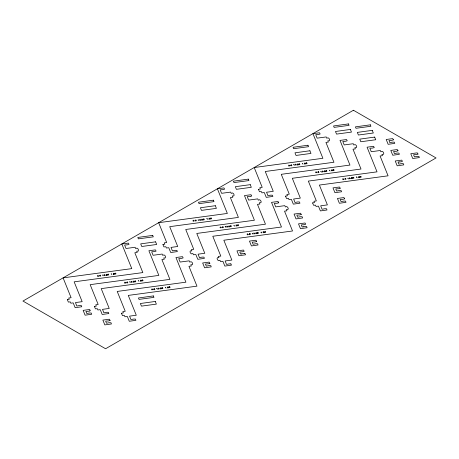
<?xml version="1.0" encoding="UTF-8"?>
<svg xmlns="http://www.w3.org/2000/svg" width="459" height="459" viewBox="0 0 459 459"><rect width="100%" height="100%" fill="white"/><g stroke="black" fill="none" stroke-linecap="round" stroke-linejoin="round"><path stroke-width="0.69" d="M106.798 274.545L106.448 274.878M114.05 273.547L113.694 273.903M133.873 281.304L133.569 281.614M141.114 280.329L140.758 280.684A1.279 0.734 0 0 0 140.448 280.977M160.925 288.109L160.604 288.418M168.178 287.11L167.851 287.443M202.379 219.345L202.046 219.677M209.608 218.392L209.258 218.725A1.279 0.734 0 0 0 208.954 219.018M229.431 226.149L229.081 226.482M236.683 225.151L236.322 225.507M256.506 232.897L256.202 233.218M263.747 231.933L263.42 232.265A1.279 0.734 0 0 0 263.082 232.587M297.92 164.184L297.593 164.517M305.155 163.232L304.805 163.565M324.972 170.989L324.622 171.322M332.23 169.991L331.868 170.346M352.047 177.748L351.72 178.081M359.294 176.772L358.932 177.128A1.279 0.734 0 0 0 358.628 177.421M106.109 274.413L106.775 274.367M113.356 273.438L114.016 273.392M133.173 281.195L133.839 281.149M140.42 280.219L141.079 280.174M201.679 219.236L202.344 219.19M160.237 287.977L160.902 287.931M208.925 218.26L209.585 218.214M167.483 287.001L168.143 286.955M228.743 226.017L229.408 225.971M235.989 225.042L236.649 224.996M297.225 164.075L297.885 164.029M255.806 232.799L256.472 232.753M304.466 163.1L305.132 163.054M263.053 231.824L263.713 231.778M324.289 170.857L324.949 170.811M331.53 169.882L332.196 169.836M351.353 177.639L352.013 177.593M358.594 176.663L359.259 176.617M291.522 164.787L290.799 165.188M299.492 163.714L298.763 164.115M306.738 162.738L306.01 163.14M297.243 164.999L298.476 164.833M304.489 164.024L305.723 163.857M318.586 171.568L317.863 171.97A0.643 0.367 0 0 1 318.787 171.999A0.643 0.367 0 0 1 318.609 172.538A0.643 0.367 0 0 1 317.697 172.377M326.556 170.496L325.827 170.897A0.643 0.367 0 0 1 326.756 170.926A0.643 0.367 0 0 1 326.579 171.465A0.643 0.367 0 0 1 325.666 171.305M333.802 169.52L333.073 169.922A0.643 0.367 0 0 1 334.003 169.95A0.643 0.367 0 0 1 333.825 170.49A0.643 0.367 0 0 1 332.913 170.329M324.306 171.781L325.54 171.62M331.553 170.805L332.786 170.645M399.078 161.924L398.028 162.067L398.865 164.138L399.915 163.995A3.924 2.266 0 0 1 402.595 163.639L403.386 163.656L403.794 164.873L397.184 165.819L395.233 160.989L401.768 160.122L402.445 161.338L401.757 161.562A3.924 2.266 0 0 1 399.078 161.924M345.65 178.35L344.927 178.752A0.643 0.367 0 0 1 345.851 178.781A0.643 0.367 0 0 1 345.673 179.32A0.643 0.367 0 0 1 344.761 179.159M353.619 177.277L352.891 177.679M360.866 176.302L360.137 176.704M351.37 178.568L352.604 178.402M358.617 177.587L359.85 177.426M250.981 196.148L251.67 195.924L251.021 194.708L244.458 195.574L254.418 220.228L185.729 229.477L193.738 249.306L191.346 249.633L191.868 250.924C188.299 249.564 190.514 255.583 192.918 253.511L193.44 254.802L195.827 254.481L197.777 259.312L204.387 258.365L203.962 257.138L203.188 257.126A3.924 2.266 0 0 0 200.514 257.488L199.458 257.631L198.064 254.183L204.789 253.276L196.773 233.447L265.468 224.199L257.459 204.364L259.846 204.043L259.324 202.752C263.082 203.957 260.431 198.024 258.279 200.164L257.757 198.873L248.646 200.101L247.252 196.653L248.302 196.509A3.924 2.266 0 0 0 250.981 196.148M278.045 202.93L278.733 202.706L278.056 201.49L271.521 202.356L281.482 227.01L212.792 236.259L220.802 256.093L218.409 256.415L218.937 257.706C215.311 256.409 217.652 262.382 219.981 260.293L220.504 261.584L222.89 261.263L224.841 266.094L231.451 265.147L231.026 263.919L230.252 263.908M195.982 219.947L195.253 220.349A0.643 0.367 0 0 1 196.182 220.377A0.643 0.367 0 0 1 196.004 220.917A0.643 0.367 0 0 1 195.092 220.756M203.951 218.874L203.222 219.276M211.192 217.899L210.469 218.3M201.702 220.165L202.935 219.999M208.943 219.19L210.176 219.023M223.045 226.729L222.317 227.13A0.643 0.367 0 0 1 223.246 227.159A0.643 0.367 0 0 1 223.068 227.698A0.643 0.367 0 0 1 222.156 227.538M231.015 225.656L230.286 226.058A0.643 0.367 0 0 1 231.216 226.086A0.643 0.367 0 0 1 231.038 226.626A0.643 0.367 0 0 1 230.125 226.465M238.255 224.68L237.532 225.082A0.643 0.367 0 0 1 238.456 225.111A0.643 0.367 0 0 1 238.278 225.65A0.643 0.367 0 0 1 237.366 225.489M228.766 226.947L229.999 226.78M236.006 225.971L237.24 225.805M250.109 233.511L249.38 233.912M258.078 232.438L257.35 232.839M265.319 231.462L264.596 231.864A0.643 0.367 0 0 1 265.52 231.893A0.643 0.367 0 0 1 265.342 232.432A0.643 0.367 0 0 1 264.43 232.271M303.187 226.866L302.142 227.004L301.305 224.939L302.355 224.795A3.924 2.266 0 0 0 305.028 224.434L305.723 224.21L305.04 222.994L298.505 223.86L300.456 228.685L307.071 227.744L306.641 226.517L305.872 226.505A3.924 2.266 0 0 0 303.192 226.866M255.829 233.729L257.063 233.562M263.07 232.753L264.304 232.587M241.652 253.919L240.602 254.062L239.764 251.991L240.814 251.853A3.924 2.266 0 0 0 243.494 251.486L244.182 251.262L243.505 250.046L236.97 250.912L238.921 255.743L245.531 254.797L245.146 253.615L244.331 253.557M100.412 275.125L99.683 275.526A0.643 0.367 0 0 1 100.613 275.555A0.643 0.367 0 0 1 100.435 276.094A0.643 0.367 0 0 1 99.523 275.934M108.381 274.052L107.653 274.453A0.643 0.367 0 0 1 108.582 274.482A0.643 0.367 0 0 1 108.404 275.021A0.643 0.367 0 0 1 107.492 274.861M115.628 273.076L114.899 273.478A0.643 0.367 0 0 1 115.829 273.507A0.643 0.367 0 0 1 115.645 274.046A0.643 0.367 0 0 1 114.733 273.885M106.132 275.337L107.366 275.171M113.373 274.362L114.607 274.195M127.476 281.906L126.747 282.308A0.643 0.367 0 0 1 127.677 282.337A0.643 0.367 0 0 1 127.499 282.876A0.643 0.367 0 0 1 126.586 282.715M135.445 280.833L134.716 281.235A0.643 0.367 0 0 1 135.646 281.264A0.643 0.367 0 0 1 135.468 281.803A0.643 0.367 0 0 1 134.556 281.642M142.692 279.858L141.963 280.26A0.643 0.367 0 0 1 142.892 280.288A0.643 0.367 0 0 1 142.709 280.828A0.643 0.367 0 0 1 141.802 280.667M133.196 282.119L134.43 281.952M140.443 281.143L141.67 280.977M154.54 288.688L153.811 289.09M162.509 287.615L161.78 288.017M169.755 286.64L169.027 287.041M160.26 288.9L161.493 288.74M167.506 287.925L168.734 287.764M89.666 310.938L90.354 310.714L89.677 309.498L83.142 310.364L85.087 315.19L91.702 314.249L91.312 313.067L90.503 313.009A3.924 2.266 0 0 0 87.824 313.371L86.774 313.508L85.936 311.443L86.986 311.3A3.924 2.266 0 0 0 89.666 310.938M356.763 176.95L357.108 177.794M348.41 178.964L348.071 178.121A1.457 0.843 0 0 1 347.675 178.339M330.044 171.012L329.7 170.169A1.457 0.843 0 0 1 329.304 170.387M321.346 172.182L321.007 171.339A1.457 0.843 0 0 1 320.611 171.557M302.98 164.23L302.636 163.387A1.457 0.843 0 0 1 302.24 163.605M293.944 164.557L294.282 165.401M261.223 232.111L261.561 232.954M252.869 234.124L252.53 233.281A1.457 0.843 0 0 1 252.129 233.499M234.497 226.172L234.159 225.329A1.457 0.843 0 0 1 233.763 225.547M225.467 226.499L225.805 227.343M207.095 218.547L207.434 219.391M198.741 220.561L198.403 219.718A1.457 0.843 0 0 1 198.001 219.936M165.992 288.132L165.653 287.288A1.457 0.843 0 0 1 165.257 287.506M156.961 288.459L157.299 289.302M138.928 281.35L138.589 280.506A1.457 0.843 0 0 1 138.193 280.724M130.236 282.52L129.897 281.677A1.457 0.843 0 0 1 129.501 281.895M111.864 274.568L111.526 273.725A1.457 0.843 0 0 1 111.13 273.943M103.172 275.739L102.833 274.895A1.457 0.843 0 0 1 102.437 275.113M241.652 253.925A3.924 2.266 0 0 1 244.331 253.563M331.564 170.639A1.279 0.734 0 0 1 331.909 170.375M324.318 171.614A1.279 0.734 0 0 1 324.662 171.35M225.449 226.517A1.457 0.843 0 0 1 225.065 226.717M236.018 225.805A1.279 0.734 0 0 1 236.362 225.535M228.777 226.78A1.279 0.734 0 0 1 229.121 226.511M133.208 281.952A1.279 0.734 0 0 1 133.552 281.688M356.746 176.962A1.457 0.843 0 0 1 356.368 177.168M360.114 176.692A0.643 0.367 0 0 1 361.067 176.732A0.643 0.367 0 0 1 360.889 177.272A0.643 0.367 0 0 1 359.976 177.111M351.382 178.396A1.279 0.734 0 0 1 351.726 178.132M352.873 177.667A0.643 0.367 0 0 1 353.82 177.708A0.643 0.367 0 0 1 353.642 178.247A0.643 0.367 0 0 1 352.73 178.086M290.776 165.177A0.643 0.367 0 0 1 291.723 165.217A0.643 0.367 0 0 1 291.545 165.756A0.643 0.367 0 0 1 290.633 165.596M293.926 164.569A1.457 0.843 0 0 1 293.548 164.775M304.501 163.857A1.279 0.734 0 0 1 304.845 163.593M305.987 163.123A0.643 0.367 0 0 1 306.939 163.169A0.643 0.367 0 0 1 306.761 163.708A0.643 0.367 0 0 1 305.849 163.547M297.254 164.833A1.279 0.734 0 0 1 297.598 164.569M298.74 164.104A0.643 0.367 0 0 1 299.693 164.144A0.643 0.367 0 0 1 299.515 164.683A0.643 0.367 0 0 1 298.602 164.523M278.045 202.93A3.924 2.266 0 0 1 275.366 203.285L274.316 203.435L275.71 206.883L284.821 205.655L285.343 206.946C287.655 204.846 290.042 210.865 286.387 209.533L286.909 210.824L284.523 211.146L292.532 230.98L223.837 240.229L231.852 260.058L225.134 260.964L226.522 264.413L227.572 264.269A3.924 2.266 0 0 1 230.252 263.914M249.357 233.901A0.643 0.367 0 0 1 250.31 233.941A0.643 0.367 0 0 1 250.132 234.486A0.643 0.367 0 0 1 249.22 234.319M261.205 232.128A1.457 0.843 0 0 1 260.827 232.329M255.841 233.562A1.279 0.734 0 0 1 256.185 233.292M257.327 232.828A0.643 0.367 0 0 1 258.279 232.868A0.643 0.367 0 0 1 258.101 233.407A0.643 0.367 0 0 1 257.189 233.247M207.078 218.564A1.457 0.843 0 0 1 206.699 218.765M210.446 218.289A0.643 0.367 0 0 1 211.392 218.329A0.643 0.367 0 0 1 211.215 218.868A0.643 0.367 0 0 1 210.302 218.708M201.713 219.993A1.279 0.734 0 0 1 202.058 219.729M203.199 219.264A0.643 0.367 0 0 1 204.152 219.304A0.643 0.367 0 0 1 203.974 219.844A0.643 0.367 0 0 1 203.062 219.683M153.788 289.078A0.643 0.367 0 0 1 154.74 289.118A0.643 0.367 0 0 1 154.563 289.658A0.643 0.367 0 0 1 153.65 289.497M156.944 288.47A1.457 0.843 0 0 1 156.565 288.677M167.512 287.759A1.279 0.734 0 0 1 167.862 287.495M169.004 287.03A0.643 0.367 0 0 1 169.956 287.07A0.643 0.367 0 0 1 169.773 287.609A0.643 0.367 0 0 1 168.866 287.449M160.271 288.734A1.279 0.734 0 0 1 160.616 288.47M161.757 288.005A0.643 0.367 0 0 1 162.71 288.045A0.643 0.367 0 0 1 162.532 288.585A0.643 0.367 0 0 1 161.62 288.424M113.384 274.195A1.279 0.734 0 0 1 113.734 273.931M106.144 275.171A1.279 0.734 0 0 1 106.488 274.907M67.358 299.704L68.357 302.079L70.284 301.902L70.806 303.198L73.193 302.877L75.144 307.702L81.759 306.761L81.346 305.545L80.555 305.522A3.924 2.266 0 0 0 77.881 305.883L76.825 306.021L75.437 302.573L82.155 301.666L74.146 281.837L142.835 272.589L134.826 252.76L137.212 252.439L136.69 251.148C140.46 252.335 137.786 246.408 135.646 248.56L135.124 247.263L126.013 248.491L124.618 245.043L125.668 244.905A3.924 2.266 0 0 0 128.348 244.538L129.036 244.32L128.388 243.104L121.824 243.964L131.785 268.624L63.095 277.873L71.105 297.702L68.718 298.023L69.24 299.32L67.364 299.687M94.422 306.486L95.42 308.861L97.348 308.689L97.87 309.98L100.257 309.659L102.208 314.484L108.823 313.543L108.393 312.315L107.618 312.304A3.924 2.266 0 0 0 104.945 312.665L103.889 312.803L102.5 309.355L109.219 308.454L101.21 288.619L169.899 279.37L161.889 259.542L164.276 259.22L163.754 257.929C167.518 259.14 164.827 253.167 162.71 255.342L162.188 254.051L153.077 255.273L151.682 251.825L152.732 251.687A3.924 2.266 0 0 0 155.412 251.32L156.1 251.102L155.423 249.88L148.888 250.746L158.848 275.406L90.159 284.655L98.169 304.483L95.782 304.805L96.304 306.101L94.428 306.469M110.08 320.416L109.374 319.212L102.868 320.084L104.818 324.909L111.428 323.968L111.015 322.752L110.229 322.729A3.924 2.266 0 0 0 107.549 323.09L106.499 323.228L105.662 321.157L106.712 321.019A3.924 2.266 0 0 0 109.391 320.652L110.074 320.468M121.486 313.267L122.484 315.643L124.412 315.471L124.934 316.762L127.321 316.44L129.272 321.266L135.887 320.325L135.474 319.108L134.682 319.085A3.924 2.266 0 0 0 132.008 319.447L130.953 319.584L129.564 316.136L136.283 315.235L128.273 295.407L196.963 286.152L188.953 266.323L191.34 266.002L190.818 264.711C194.547 265.945 191.977 259.989 189.774 262.123L189.251 260.832L180.14 262.055L178.746 258.606L179.796 258.469A3.924 2.266 0 0 0 182.475 258.101L183.164 257.883L182.487 256.661L175.952 257.528L185.912 282.187L117.223 291.436L125.232 311.265L122.846 311.586L123.368 312.883L121.497 313.233M162.928 244.527L163.926 246.908L165.854 246.73L166.376 248.021L168.763 247.699L170.714 252.53L177.323 251.584L176.927 250.384L176.124 250.344A3.924 2.266 0 0 0 173.45 250.706L172.395 250.849L171 247.395L177.725 246.494L169.71 226.666L238.405 217.411L230.389 197.582L232.782 197.261L232.26 195.97C236.012 197.181 233.356 191.208 231.216 193.382L230.693 192.091L221.582 193.319L220.188 189.865L221.238 189.728A3.924 2.266 0 0 0 223.917 189.36L224.606 189.142L223.929 187.92L217.394 188.792L227.354 213.446L158.665 222.695L166.674 242.524L164.282 242.851L164.804 244.142L162.928 244.527M209.866 263.317L209.161 262.112L202.654 262.984L204.605 267.809L211.215 266.868L210.801 265.652L210.015 265.629A3.924 2.266 0 0 0 207.336 265.99L206.286 266.128L205.448 264.057L206.498 263.919A3.924 2.266 0 0 0 209.178 263.552L209.861 263.368M256.673 241.44L255.984 241.681A3.924 2.266 0 0 1 253.305 242.036L252.255 242.18L253.093 244.251L254.143 244.108A3.924 2.266 0 0 1 256.822 243.752L257.608 243.775L258.038 244.974L251.412 245.932L249.461 241.101L255.967 240.235L256.673 241.44M258.469 189.366L259.473 191.742L261.395 191.569L261.917 192.86L264.304 192.539L266.254 197.364L272.87 196.423L272.48 195.241L271.671 195.184A3.924 2.266 0 0 0 268.991 195.545L267.941 195.683L266.547 192.235L273.266 191.334L265.256 171.5L333.945 162.251L325.936 142.422L328.323 142.101L327.801 140.81C331.536 142.043 328.931 136.059 326.756 138.222L326.234 136.931L317.123 138.153L315.735 134.705L316.785 134.567A3.924 2.266 0 0 0 319.458 134.2L320.152 133.982L319.504 132.766L312.935 133.626L322.895 158.286L254.206 167.535L262.215 187.364L259.828 187.685L260.351 188.982L258.474 189.349M285.532 196.148L286.536 198.523L288.459 198.351L288.981 199.642L291.373 199.321L293.318 204.146L299.934 203.205L299.52 201.989L298.734 201.966A3.924 2.266 0 0 0 296.055 202.327L295.005 202.465L293.611 199.017L300.329 198.116L292.32 178.287L361.009 169.032L353 149.204L355.386 148.882L354.864 147.591C358.611 148.796 356 142.875 353.82 145.004L353.298 143.713L344.193 144.935L342.798 141.487L343.848 141.349A3.924 2.266 0 0 0 346.522 140.982L347.216 140.764L346.568 139.547L339.999 140.408L349.959 165.068L281.269 174.317L289.279 194.146L286.892 194.467L287.414 195.763L285.538 196.131M301.265 214.416L300.57 214.657A3.924 2.266 0 0 1 297.891 215.013L296.847 215.156L297.679 217.227L298.729 217.084A3.924 2.266 0 0 1 301.408 216.728L302.2 216.751L302.607 217.962L295.998 218.909L294.047 214.078L300.553 213.211L301.259 214.433M312.596 202.93L313.6 205.305L315.522 205.133L316.044 206.424L318.437 206.102L320.388 210.928L326.997 209.987L326.573 208.759L325.798 208.747A3.924 2.266 0 0 0 323.119 209.109L322.069 209.247L320.675 205.798L327.393 204.898L319.384 185.069L388.073 175.814L380.063 155.985L382.45 155.664L381.928 154.373C385.692 155.584 383.013 149.605 380.884 151.786L380.362 150.495L371.256 151.717L369.862 148.268L370.912 148.131A3.924 2.266 0 0 0 373.586 147.764L374.28 147.546L373.597 146.323L367.062 147.196L377.023 171.85L308.333 181.098L316.343 200.927L313.956 201.249L314.478 202.545L312.596 202.93M340.205 188.213L339.517 188.454A3.924 2.266 0 0 1 336.837 188.81L335.787 188.959L336.625 191.024L337.675 190.887A3.924 2.266 0 0 1 340.354 190.525L341.14 190.548L341.553 191.764L334.938 192.705L332.987 187.88L339.494 187.008L340.205 188.213M344.646 198.781L343.963 197.577L337.428 198.443L339.379 203.274L345.988 202.327L345.564 201.099L344.789 201.088A3.924 2.266 0 0 0 342.116 201.455L341.06 201.593L340.228 199.522L341.272 199.384A3.924 2.266 0 0 0 343.952 199.017L344.634 198.833M393.42 139.817L392.732 140.058A3.924 2.266 0 0 1 390.052 140.42L389.002 140.563L389.84 142.634L390.89 142.491A3.924 2.266 0 0 1 393.57 142.135L394.356 142.158L394.769 143.369L388.153 144.315L386.203 139.484L392.709 138.618L393.42 139.834M398.01 150.759L397.322 151A3.924 2.266 0 0 1 394.642 151.355L393.592 151.499L394.424 153.57L395.474 153.426A3.924 2.266 0 0 1 398.154 153.071L398.946 153.094L399.359 154.31L392.743 155.251L390.793 150.42L397.299 149.554L398.01 150.759M417.994 154.04L417.306 154.281A3.924 2.266 0 0 1 414.626 154.637L413.576 154.781L414.408 156.852L415.458 156.708A3.924 2.266 0 0 1 418.138 156.353L418.929 156.376L419.354 157.575L412.727 158.533L410.776 153.708L417.283 152.836L417.994 154.058M98.53 276.077C96.975 277.729 97.153 273.862 98.53 276.077M105.048 275.199C103.504 276.811 103.723 272.979 105.048 275.199M125.594 282.859C124.033 284.511 124.257 280.621 125.594 282.876M132.112 281.981C130.723 283.61 130.643 279.795 132.112 281.964M152.658 289.64C152.296 287.552 150.265 290.536 152.652 289.692M159.175 288.763C157.764 290.438 157.718 286.554 159.175 288.763M194.1 220.899C192.419 222.495 192.82 218.685 194.1 220.899M200.617 220.022C199.011 221.651 199.321 217.79 200.617 220.039M221.163 227.681C220.825 225.61 218.759 228.565 221.158 227.733M227.681 226.803C226.138 228.433 226.367 224.577 227.681 226.803M248.227 234.463C246.598 236.127 246.896 232.248 248.227 234.463M254.745 233.585C253.242 235.209 253.391 231.359 254.745 233.602M289.64 165.739C288.109 167.432 288.269 163.502 289.64 165.756M296.164 164.861C295.82 162.779 293.771 165.762 296.158 164.913M316.704 172.521C316.314 170.415 314.329 173.422 316.704 172.573M323.228 171.643C321.667 173.273 321.868 169.434 323.228 171.643M343.768 179.303C342.156 180.903 342.471 177.082 343.768 179.303M350.292 178.425C348.674 180.054 348.989 176.193 350.292 178.442M353.43 110.252L22.95 301.052L105.57 348.748L436.05 157.948L353.43 110.252M348.473 123.913L333.555 125.961L334.129 127.373L349.058 125.359L348.473 123.913M370.333 124.825L355.415 126.868L355.983 128.285L370.918 126.271L370.333 124.825M350.395 129.444L335.477 131.486L336.539 134.108L351.468 132.1L350.395 129.444M372.255 130.356L357.337 132.399L358.393 135.021L373.328 133.007L372.255 130.356M307.972 145.239L293.054 147.287L293.622 148.699L308.557 146.691L307.972 145.239M374.664 137.092L359.747 139.134L360.808 141.756L375.737 139.748L374.664 137.092M309.894 150.77L294.976 152.818L296.032 155.44L310.967 153.426L309.894 150.77M248.325 179.125L233.407 181.167L233.975 182.584L248.91 180.571L248.325 179.125M250.247 184.656L235.329 186.698L236.385 189.32L251.32 187.306L250.247 184.656M213.406 200.181L198.489 202.224L199.063 203.641L213.992 201.627L213.406 200.181M215.328 205.707L200.411 207.755L201.472 210.377L216.401 208.363L215.328 205.707M152.715 235.404L137.798 237.446L138.366 238.864L153.3 236.85L152.715 235.404M155.601 241.83L140.683 243.872L141.745 246.494L156.674 244.486L155.601 241.83M153.375 295.929L138.457 297.977L139.025 299.388L153.96 297.38L153.375 295.929M155.297 301.46L140.379 303.508L141.435 306.13L156.37 304.116L155.297 301.46"/></g></svg>
